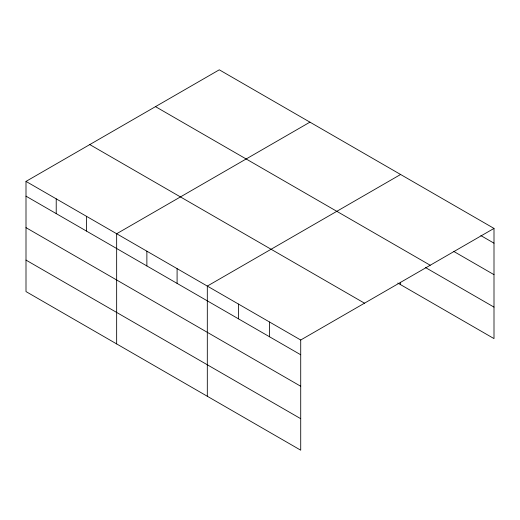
<?xml version="1.0" encoding="UTF-8"?>
<svg xmlns="http://www.w3.org/2000/svg" width="520" height="520" viewBox="0 0 520 520"><rect width="100%" height="100%" fill="white"/><g stroke="black" fill="none" stroke-linecap="round" stroke-linejoin="round"><path stroke-width="0.78" d="M26 181.402L300.716 340.009L300.716 450.19L26 291.584L26 181.402L219.284 69.81L494 228.417L494 338.598L397.787 283.049M309.94 122.155L116.656 233.747L116.656 343.922M400.595 174.493L207.311 286.084L207.311 396.26M300.716 340.009L494 228.417M480.857 235.586L494 243.178M453.869 251.498L494 274.664M155.5 106.639L430.216 265.245M425.503 267.56L494 307.106M89.784 144.579L364.5 303.186M26 196.164L300.716 354.77M26 227.65L300.716 386.256M26 260.091L300.716 418.697M400.595 282.25L400.595 284.668M269.581 322.036L269.581 336.791M238.446 304.057L238.446 318.819M177.093 268.639L177.093 283.4M146.874 251.192L146.874 265.947M86.437 216.3L86.437 231.056M56.218 198.848L56.218 213.609"/></g></svg>
